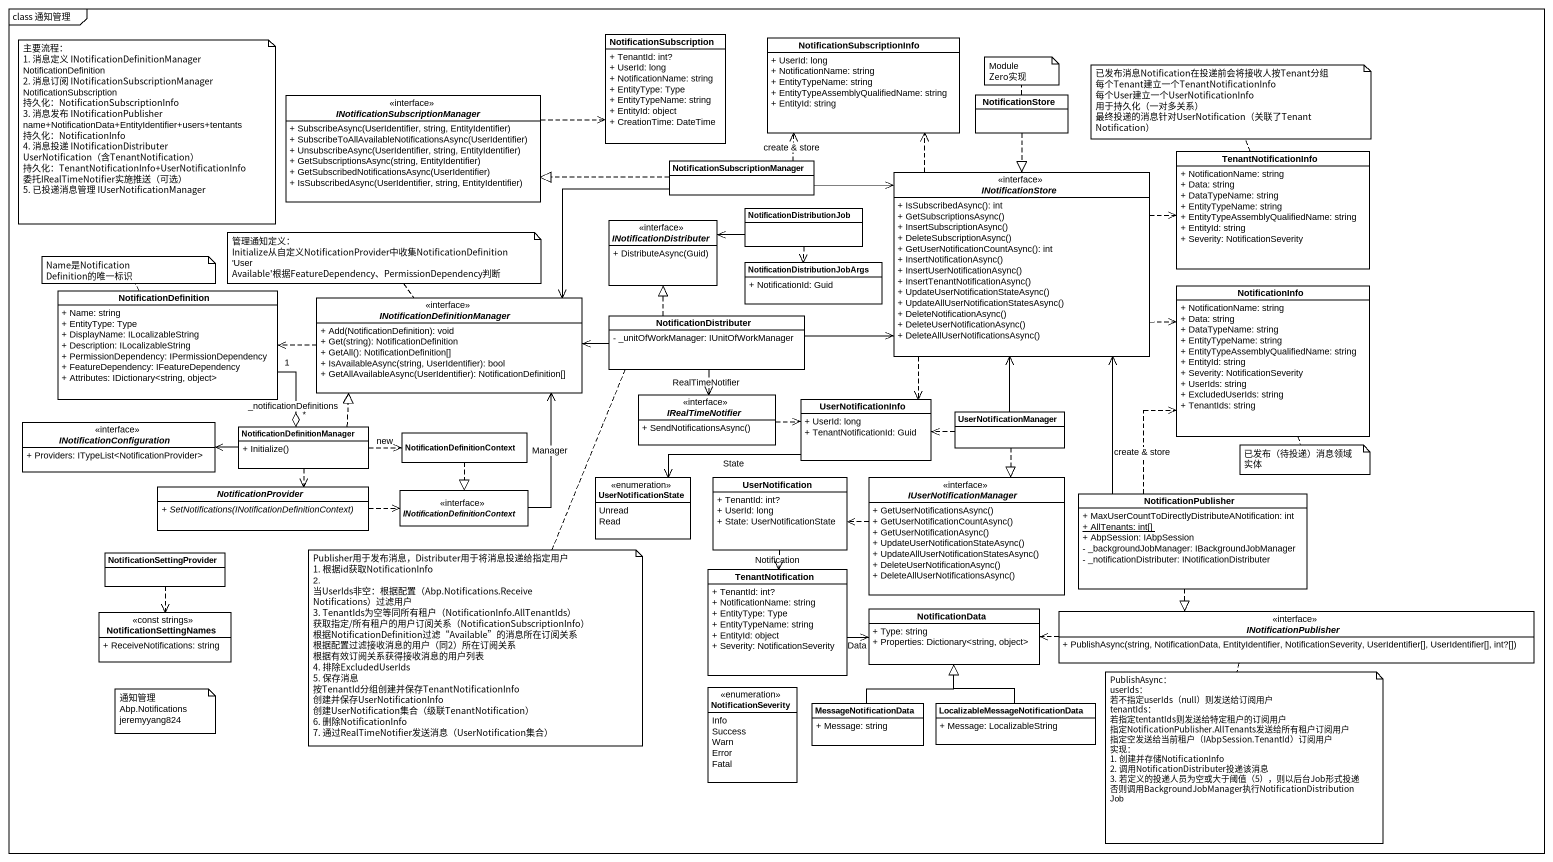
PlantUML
@startuml
mainframe class 通知管理
hide circle
hide empty members
skinparam classAttributeIconSize 0
class NotificationSubscription {
  + TenantId: int?
  + UserId: long
  + NotificationName: string
  + EntityType: Type
  + EntityTypeName: string
  + EntityId: object
  + CreationTime: DateTime
}
class NotificationSubscriptionInfo {
  + UserId: long
  + NotificationName: string
  + EntityTypeName: string
  + EntityTypeAssemblyQualifiedName: string
  + EntityId: string
}
interface "INotificationSubscriptionManager" as INotificationSubscriptionMan {
  + SubscribeAsync(UserIdentifier, string, EntityIdentifier)
  + SubscribeToAllAvailableNotificationsAsync(UserIdentifier)
  + UnsubscribeAsync(UserIdentifier, string, EntityIdentifier)
  + GetSubscriptionsAsync(string, EntityIdentifier)
  + GetSubscribedNotificationsAsync(UserIdentifier)
  + IsSubscribedAsync(UserIdentifier, string, EntityIdentifier)
}
class NotificationStore
class TenantNotificationInfo {
  + NotificationName: string
  + Data: string
  + DataTypeName: string
  + EntityTypeName: string
  + EntityTypeAssemblyQualifiedName: string
  + EntityId: string
  + Severity: NotificationSeverity
}
class "NotificationSubscriptionManager" as NotificationSubscriptionMana
interface INotificationStore {
  + IsSubscribedAsync(): int
  + GetSubscriptionsAsync()
  + InsertSubscriptionAsync()
  + DeleteSubscriptionAsync()
  + GetUserNotificationCountAsync(): int
  + InsertNotificationAsync()
  + InsertUserNotificationAsync()
  + InsertTenantNotificationAsync()
  + UpdateUserNotificationStateAsync()
  + UpdateAllUserNotificationStatesAsync()
  + DeleteNotificationAsync()
  + DeleteUserNotificationAsync()
  + DeleteAllUserNotificationsAsync()
}
interface INotificationDistributer {
  + DistributeAsync(Guid)
}
class NotificationDistributionJob
class "NotificationDistributionJobArgs" as NotificationDistributionJobA {
  + NotificationId: Guid
}
class NotificationDefinition {
  + Name: string
  + EntityType: Type
  + DisplayName: ILocalizableString
  + Description: ILocalizableString
  + PermissionDependency: IPermissionDependency
  + FeatureDependency: IFeatureDependency
  + Attributes: IDictionary<string, object>
}
interface "INotificationDefinitionManager" as INotificationDefinitionManag {
  + Add(NotificationDefinition): void
  + Get(string): NotificationDefinition
  + GetAll(): NotificationDefinition[]
  + IsAvailableAsync(string, UserIdentifier): bool
  + GetAllAvailableAsync(UserIdentifier): NotificationDefinition[]
}
class NotificationInfo {
  + NotificationName: string
  + Data: string
  + DataTypeName: string
  + EntityTypeName: string
  + EntityTypeAssemblyQualifiedName: string
  + EntityId: string
  + Severity: NotificationSeverity
  + UserIds: string
  + ExcludedUserIds: string
  + TenantIds: string
}
class NotificationDistributer {
  - _unitOfWorkManager: IUnitOfWorkManager
}
interface INotificationConfiguration {
  + Providers: ITypeList<NotificationProvider>
}
class "NotificationDefinitionManager" as NotificationDefinitionManage {
  + Initialize()
}
interface IRealTimeNotifier {
  + SendNotificationsAsync()
}
class UserNotificationInfo {
  + UserId: long
  + TenantNotificationId: Guid
}
class UserNotificationManager
class "NotificationDefinitionContext" as NotificationDefinitionContex
abstract class NotificationProvider {
  {abstract} + SetNotifications(INotificationDefinitionContext)
}
interface "INotificationDefinitionContext" as INotificationDefinitionConte
enum UserNotificationState {
  Unread
  Read
}
class UserNotification {
  + TenantId: int?
  + UserId: long
  + State: UserNotificationState
}
interface IUserNotificationManager {
  + GetUserNotificationsAsync()
  + GetUserNotificationCountAsync()
  + GetUserNotificationAsync()
  + UpdateUserNotificationStateAsync()
  + UpdateAllUserNotificationStatesAsync()
  + DeleteUserNotificationAsync()
  + DeleteAllUserNotificationsAsync()
}
class NotificationPublisher {
  + MaxUserCountToDirectlyDistributeANotification: int
  {static} + AllTenants: int[]
  + AbpSession: IAbpSession
  - _backgroundJobManager: IBackgroundJobManager
  - _notificationDistributer: INotificationDistributer
}
class NotificationSettingProvider
class TenantNotification {
  + TenantId: int?
  + NotificationName: string
  + EntityType: Type
  + EntityTypeName: string
  + EntityId: object
  + Severity: NotificationSeverity
}
class NotificationSettingNames <<const strings>> {
  + ReceiveNotifications: string
}
class NotificationData {
  + Type: string
  + Properties: Dictionary<string, object>
}
interface INotificationPublisher {
  + PublishAsync(string, NotificationData, EntityIdentifier, NotificationSeverity, UserIdentifier[], UserIdentifier[], int?[])
}
enum NotificationSeverity {
  Info
  Success
  Warn
  Error
  Fatal
}
class MessageNotificationData {
  + Message: string
}
class "LocalizableMessageNotificationData" as LocalizableMessageNotificati {
  + Message: LocalizableString
}
INotificationSubscriptionMan .right.> NotificationSubscription
NotificationStore ..|> INotificationStore
NotificationSubscriptionMana .up.> NotificationSubscriptionInfo : create & store
NotificationSubscriptionMana .left.|> INotificationSubscriptionMan
NotificationSubscriptionMana -right-> INotificationStore
NotificationSubscriptionMana -left-> INotificationDefinitionManag
INotificationStore .up.> NotificationSubscriptionInfo
INotificationStore .right.> TenantNotificationInfo
INotificationStore .right.> NotificationInfo
INotificationStore ..> UserNotificationInfo
NotificationDistributionJob -left-> INotificationDistributer
NotificationDistributionJob ..> NotificationDistributionJobA
NotificationDefinition "1" --o "*" NotificationDefinitionManage : _notificationDefinitions
INotificationDefinitionManag .left.> NotificationDefinition
NotificationDistributer -right-> INotificationStore
NotificationDistributer .up.|> INotificationDistributer
NotificationDistributer -left-> INotificationDefinitionManag
NotificationDistributer --> IRealTimeNotifier : RealTimeNotifier
NotificationDefinitionManage .up.|> INotificationDefinitionManag
NotificationDefinitionManage -left-> INotificationConfiguration
NotificationDefinitionManage .right.> NotificationDefinitionContex : new
NotificationDefinitionManage ..> NotificationProvider
IRealTimeNotifier .right.> UserNotificationInfo
UserNotificationInfo -left-> UserNotificationState : State
UserNotificationManager -up-> INotificationStore
UserNotificationManager .left.> UserNotificationInfo
UserNotificationManager ..|> IUserNotificationManager
NotificationDefinitionContex ..|> INotificationDefinitionConte
NotificationProvider .right.> INotificationDefinitionConte
INotificationDefinitionConte -up-> INotificationDefinitionManag : Manager
UserNotification --> TenantNotification : Notification
IUserNotificationManager .left.> UserNotification
NotificationPublisher -up-> INotificationStore
NotificationPublisher .up.> NotificationInfo : create & store
NotificationPublisher ..|> INotificationPublisher
NotificationSettingProvider ..> NotificationSettingNames
TenantNotification -right-> NotificationData : Data
INotificationPublisher .left.> NotificationData
MessageNotificationData -up-|> NotificationData
LocalizableMessageNotificati -up-|> NotificationData
note as N1
  主要流程：
  1. 消息定义 INotificationDefinitionManager
  NotificationDefinition
  2. 消息订阅 INotificationSubscriptionManager
  NotificationSubscription
  持久化：NotificationSubscriptionInfo
  3. 消息发布 INotificationPublisher
  name+NotificationData+EntityIdentifier+users+tentants
  持久化：NotificationInfo
  4. 消息投递 INotificationDistributer
  UserNotification（含TenantNotification）
  持久化：TenantNotificationInfo+UserNotificationInfo
  委托IRealTimeNotifier实施推送（可选）
  5. 已投递消息管理 IUserNotificationManager
end note
note top of NotificationStore : ModuleZero实现
note top of TenantNotificationInfo
  已发布消息Notification在投递前会将接收人按Tenant分组
  每个Tenant建立一个TenantNotificationInfo
  每个User建立一个UserNotificationInfo
  用于持久化（一对多关系）
  最终投递的消息针对UserNotification（关联了TenantNotification）
end note
note top of INotificationDefinitionManag
  管理通知定义：
  Initialize从自定义NotificationProvider中收集NotificationDefinition
  ~'User Available'根据FeatureDependency、PermissionDependency判断
end note
note top of NotificationDefinition : Name是NotificationDefinition的唯一标识
note bottom of NotificationInfo : 已发布（待投递）消息领域实体
note bottom of NotificationDistributer
  Publisher用于发布消息，Distributer用于将消息投递给指定用户
  1. 根据id获取NotificationInfo
  2. 当UserIds非空：根据配置（Abp.Notifications.ReceiveNotifications）过滤用户
  3. TenantIds为空等同所有租户（NotificationInfo.AllTenantIds）
  获取指定/所有租户的用户订阅关系（NotificationSubscriptionInfo）
  根据NotificationDefinition过滤“Available”的消息所在订阅关系
  根据配置过滤接收消息的用户（同2）所在订阅关系
  根据有效订阅关系获得接收消息的用户列表
  4. 排除ExcludedUserIds
  5. 保存消息
  按TenantId分组创建并保存TenantNotificationInfo
  创建并保存UserNotificationInfo
  创建UserNotification集合（级联TenantNotification）
  6. 删除NotificationInfo
  7. 通过RealTimeNotifier发送消息（UserNotification集合）
end note
note as N8
  通知管理
  Abp.Notifications
  jeremyyang824
end note
note bottom of INotificationPublisher
  PublishAsync：
  userIds：
  若不指定userIds（null）则发送给订阅用户
  tenantIds：
  若指定tentantIds则发送给特定租户的订阅用户
  指定NotificationPublisher.AllTenants发送给所有租户订阅用户
  指定空发送给当前租户（IAbpSession.TenantId）订阅用户
  实现：
  1. 创建并存储NotificationInfo
  2. 调用NotificationDistributer投递该消息
  3. 若定义的投递人员为空或大于阈值（5），则以后台Job形式投递
  否则调用BackgroundJobManager执行NotificationDistributionJob
end note
@enduml
